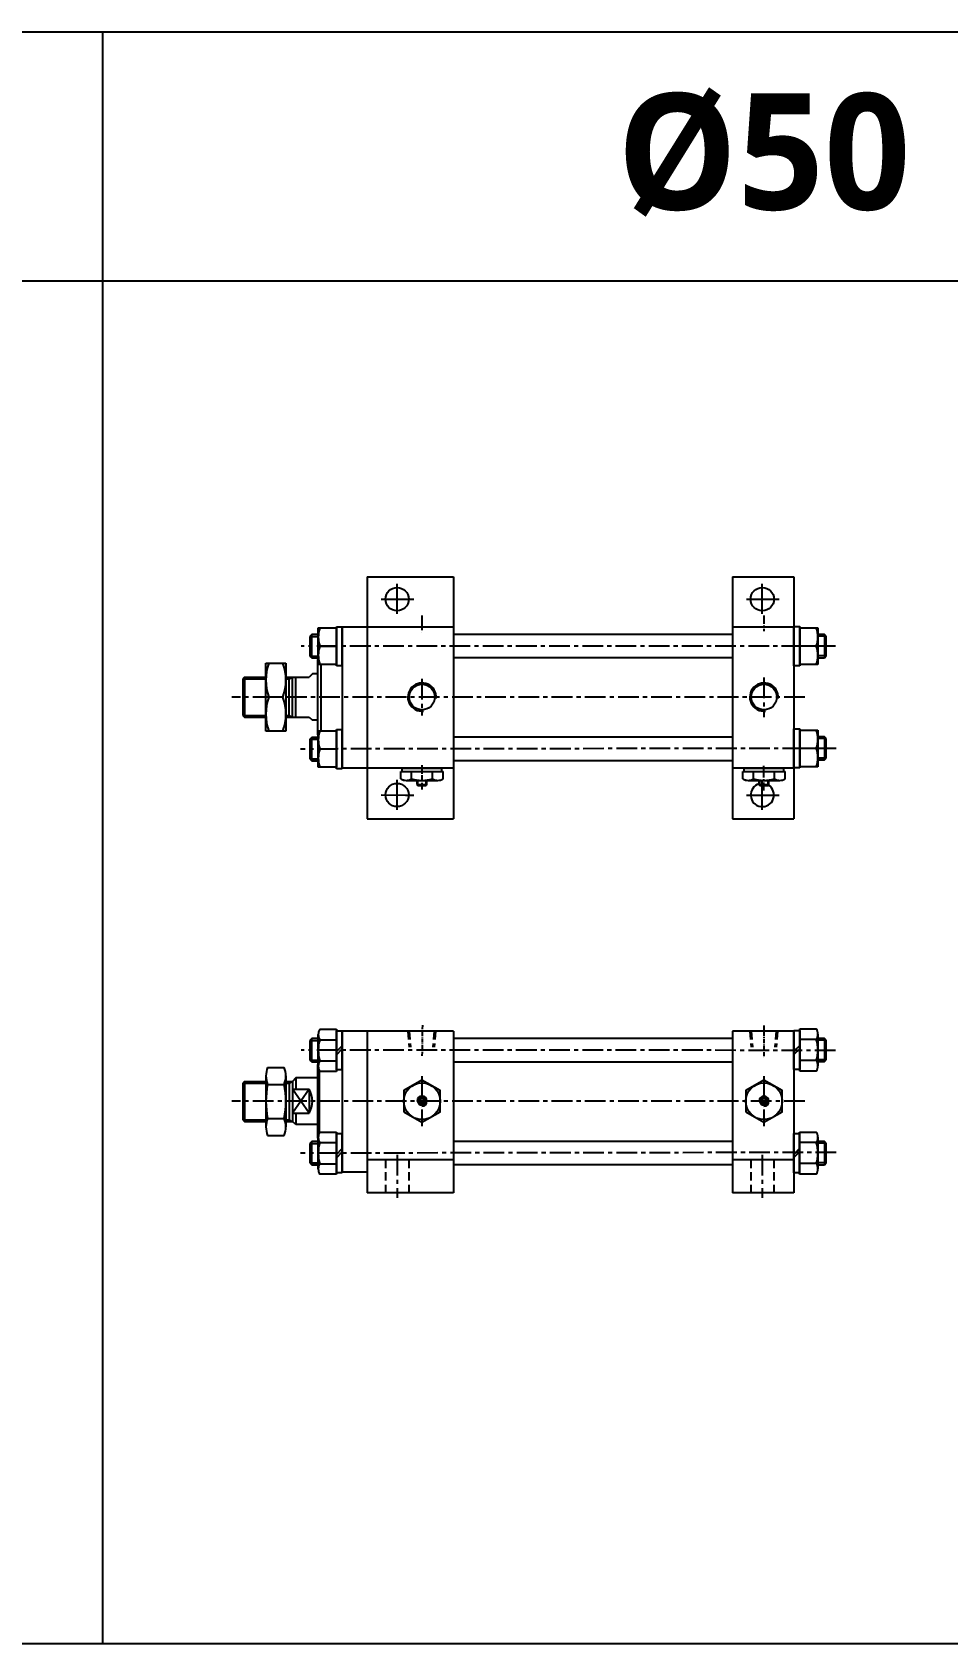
# Model space of a CAD drawing. Extents: x -819 to 5395, y -23 to 1964.
# Drawn here: x 551 to 1103, y 993 to 1964 of the extents above; entities that cross this region are included whole.
import ezdxf

# ---------------------------------------------------------------- set-up
doc = ezdxf.new("R2010")
doc.units = 0
doc.header["$LTSCALE"] = 10
doc.header["$MEASUREMENT"] = 0
for name, pattern in [('CENTER', [2, 1.25, -0.25, 0.25, -0.25]), ('CENTERX2', [4, 2.5, -0.5, 0.5, -0.5]), ('HIDDENX2', [0.75, 0.5, -0.25])]:
    doc.linetypes.add(name, pattern=pattern)
doc.layers.get('0').update_dxf_attribs({"linetype": 'CONTINUOUS'})
for name, color, linetype in [('CEN', 1, 'CENTERX2'), ('CENTER', 1, 'CENTER'), ('DIM', 2, 'CONTINUOUS'), ('HID', 2, 'HIDDENX2'), ('ML', 7, 'CONTINUOUS')]:
    doc.layers.add(name, color=color, linetype=linetype)
doc.styles.add('문자', font='romans.shx')

# ---------------------------------------------------------------- blocks, each defined once
blk = doc.blocks.new('A$C1F606966')
at = {"layer": 'ML'}
for p, q in [((-5.750571290263906e-07, 24.50170669319709), (3.499999424942871, 24.50170669319709)), ((-5.750571290263906e-07, 24.50170669319709), (-5.750571290263906e-07, 0.9017063117273665)), ((-5.750571290263906e-07, 0.9017063117273665), (-5.750571290263906e-07, 24.50170669319709)), ((3.499999424942871, 5.844622137374245e-07), (3.499999424942871, 25.40341242046225)), ((3.499999424942871, 25.40341242046225), (13.5175190554267, 25.40341242046225)), ((3.499999424942871, 24.50170669319709), (3.499999424942871, 0.9017063117273665)), ((14.49999942494287, 22.22798594096224), (14.49999942494287, 3.175427063962218)), ((18.41746767021232, 19.70170650246223), (14.49999942494287, 19.70170650246223)), ((18.41746767021232, 19.70170650246223), (18.41746767021232, 5.70170650246223)), ((19.49999942494287, 18.61917474773168), (18.41746767021232, 19.70170650246223)), ((3.499999424942871, 15.44165599612342), (-5.750571290263906e-07, 11.94165599612342)), ((3.499999424942871, 13.46175700880104), (-5.750571290263906e-07, 9.961757008801044)), ((13.5175190554267, 19.05255946146224), (3.499999424942871, 19.05255946146224)), ((19.49999942494287, 6.784238257192783), (19.49999942494287, 18.61917474773168)), ((3.499999424942871, 0.9017063117273665), (-5.750571290263906e-07, 0.9017063117273665)), ((13.5175190554267, 6.350853543462222), (3.499999424942871, 6.350853543462222)), ((13.5175190554267, 5.844622137374245e-07), (3.499999424942871, 5.844622137374245e-07)), ((14.49999942494287, 5.70170650246223), (18.41746767021232, 5.70170650246223)), ((18.41746767021232, 5.70170650246223), (19.49999942494287, 6.784238257192783))]:
    blk.add_line(p, q, dxfattribs=at)
at = {"layer": 'ML', "color": 2}
for p, q in [((19.49999942494287, 18.61917474773168), (14.49999942494287, 18.61917474773168)), ((19.49999942494287, 6.784238257192783), (14.49999942494287, 6.784238257192783))]:
    blk.add_line(p, q, dxfattribs=at)
at = {"layer": 'ML'}
for centre, radius, start, end in [((8.877189368882853, 22.22798594096224), 5.622810056060043, 325.6157526112812, 34.38424738871878), ((-6.517520245022979, 12.70170650246223), 21.01751966996587, 342.4120462684499, 17.58795373155008), ((8.877189368882853, 3.175427063962218), 5.622810056060043, 325.6157526112812, 34.38424738871878)]:
    blk.add_arc(centre, radius, start, end, dxfattribs=at)
blk = doc.blocks.new('A$C12A86003')
at = {"layer": 'ML'}
for p, q in [((3.152656233851303e-07, -1.09941993287066e-07), (3.152656233851303e-07, 40.99999989005801)), ((3.152656233851303e-07, 40.99999989005801), (12.04347857613519, 40.99999989005801)), ((12.04347857613519, 40.99999989005801), (12.04347857613519, -1.09941993287066e-07)), ((10.21249243294588, 20.49999989005789), (1.830986458454944, 20.49999989005789)), ((12.04347857613519, -1.09941993287066e-07), (3.152656233851303e-07, -1.09941993287066e-07))]:
    blk.add_line(p, q, dxfattribs=at)
for centre, radius, start, end in [((29.60563404980351, 30.74999989005801), 29.60563373453789, 159.7438420547294, 200.2561579452706), ((-17.5621551584027, 30.74999989005801), 29.60563373453788, 339.7438420547293, 20.25615794527066), ((29.60563404980351, 10.24999989005801), 29.60563373453788, 159.7438420547294, 200.2561579452706), ((-17.5621551584027, 10.24999989005801), 29.60563373453788, 339.7438420547293, 20.25615794527066)]:
    blk.add_arc(centre, radius, start, end, dxfattribs=at)

msp = doc.modelspace()

# ---------------------------------------------------------------- linework, layer by layer
for p, q in [((5395.000000000001, 1963.792776769081), (-9.094947017729282e-13, 1963.792776769081)), ((593.9999999999991, 992.7927767690812), (593.9999999999991, 1963.792776769081)), ((5395.000000000001, 1813.792776769081), (-9.094947017729282e-13, 1813.792776769081)), ((783.2374540642968, 1510.493170488187), (783.7374540642968, 1509.993170488187)), ((783.2374540642968, 1510.493170488187), (789.2374540642932, 1510.493170488184)), ((783.7374540642968, 1509.993170488187), (788.7374540642932, 1509.993170488187)), ((789.2374540642932, 1510.493170488184), (788.7374540642932, 1509.993170488187)), ((989.2374540642968, 1510.493170488187), (989.7374540642968, 1509.993170488187)), ((989.2374540642968, 1510.493170488187), (995.2374540642932, 1510.493170488184)), ((989.7374540642968, 1509.993170488187), (994.7374540642932, 1509.993170488187)), ((995.2374540642932, 1510.493170488184), (994.7374540642932, 1509.993170488187)), ((5394.999999999999, 992.7927767690813), (0, 992.7927767690813))]:
    msp.add_line(p, q)
at = {"color": 7, "linetype": 'Continuous'}
for p, q in [((773.5357481421242, 1513.975650860438), (773.5357481421206, 1518.393170488189)), ((773.5357481421206, 1518.393170488189), (786.237454064295, 1518.393170488189)), ((774.2374540642968, 1520.393170488189), (798.2374540642968, 1520.393170488189)), ((774.237454064295, 1518.393170488189), (774.237454064295, 1520.393170488189)), ((779.8866011032087, 1513.975650860438), (779.8866011032087, 1518.393170488189)), ((786.2374540642968, 1518.393170488189), (798.9391599864693, 1518.393170488189)), ((792.5883070253813, 1513.975650860438), (792.5883070253813, 1518.393170488189)), ((798.237454064295, 1518.39317048819), (798.2374540642968, 1520.393170488187)), ((798.9391599864693, 1513.975650860438), (798.9391599864693, 1518.393170488196)), ((979.5357481421242, 1513.975650860438), (979.5357481421206, 1518.393170488189)), ((979.5357481421206, 1518.393170488189), (992.237454064295, 1518.393170488189)), ((980.2374540642968, 1520.393170488189), (1004.237454064297, 1520.393170488189)), ((980.237454064295, 1518.393170488189), (980.237454064295, 1520.393170488189)), ((985.8866011032087, 1513.975650860438), (985.8866011032087, 1518.393170488189)), ((992.2374540642968, 1518.393170488189), (1004.939159986469, 1518.393170488189)), ((998.5883070253813, 1513.975650860438), (998.5883070253813, 1518.393170488189)), ((1004.237454064295, 1518.39317048819), (1004.237454064297, 1520.393170488187)), ((1004.939159986469, 1513.975650860438), (1004.939159986469, 1518.393170488196)), ((776.7111746226665, 1512.993170488187), (795.7637335059308, 1512.993170488194)), ((783.2374540642968, 1510.493170488187), (783.237454064295, 1512.993170488191)), ((789.2374540642932, 1510.493170488184), (789.237454064295, 1512.993170488193)), ((982.7111746226665, 1512.993170488187), (1001.763733505931, 1512.993170488194)), ((989.2374540642968, 1510.493170488187), (989.237454064295, 1512.993170488191)), ((995.2374540642932, 1510.493170488184), (995.237454064295, 1512.993170488193))]:
    msp.add_line(p, q, dxfattribs=at)
for points in [[(775.2374540642968, 1313.366517254558), (786.2374540642968, 1307.015664293472), (797.2374540642968, 1313.366517254558), (797.2374540642968, 1326.068223176731), (786.2374540642968, 1332.419076137817), (775.2374540642968, 1326.068223176731)], [(981.2374540642968, 1313.36180503294), (992.2374540642968, 1307.010952071854), (1003.237454064297, 1313.36180503294), (1003.237454064297, 1326.063510955113), (992.2374540642968, 1332.414363916199), (981.2374540642968, 1326.063510955113)], [(785.3714286605127, 1321.217370215644), (784.5054032567286, 1319.717370215644), (785.3714286605127, 1318.217370215644), (787.1034794680809, 1318.217370215644), (787.969504871865, 1319.717370215644), (787.1034794680809, 1321.217370215644)], [(991.3714286605127, 1321.212657994027), (990.5054032567286, 1319.712657994027), (991.3714286605127, 1318.212657994027), (993.1034794680809, 1318.212657994027), (993.969504871865, 1319.712657994027), (993.1034794680809, 1321.212657994027)]]:
    msp.add_lwpolyline(points, close=True, dxfattribs=at)
for centre, radius in [((786.2374540642968, 1319.717370215644), 11), ((992.2374540642968, 1319.712657994027), 11), ((786.2374540642968, 1319.717370215644), 2.500000000003638), ((992.2374540642968, 1319.712657994027), 2.500000000003638)]:
    msp.add_circle(centre, radius, dxfattribs=at)
for centre, radius, start, end in [((776.7111746226665, 1518.615980534703), 5.622810046516014, 235.6157525317897, 270), ((776.7111746226628, 1518.615980534739), 5.622810046547064, 235.6157525320245, 304.3842474679754), ((786.2374540642968, 1534.010690116016), 21.01751962782162, 252.4120462259343, 270), ((786.2374540642968, 1534.010690116016), 21.01751962782162, 270, 287.5879537740657), ((795.7637335059271, 1518.615980534739), 5.622810046547064, 235.6157525320408, 304.3842474679592), ((982.7111746226665, 1518.615980534703), 5.622810046516014, 235.6157525317897, 270), ((982.7111746226628, 1518.615980534739), 5.622810046547064, 235.6157525320245, 304.3842474679754), ((992.2374540642968, 1534.010690116016), 21.01751962782162, 252.4120462259343, 270), ((992.2374540642968, 1534.010690116016), 21.01751962782162, 270, 287.5879537740657), ((1001.763733505927, 1518.615980534739), 5.622810046547064, 235.6157525320408, 304.3842474679592)]:
    msp.add_arc(centre, radius, start, end, dxfattribs=at)
at = {"layer": 'CEN'}
for p, q in [((771.2374540642968, 1613.261881698757), (771.2374540642968, 1631.360523292553)), ((991.2374540642968, 1613.261881698757), (991.2374540642968, 1631.360523292553)), ((761.7203166042027, 1622.213091100782), (776.2374525600308, 1622.198553331934)), ((981.7203166042027, 1622.198553331934), (1001.291504616286, 1622.198553331934)), ((771.2374540642968, 1495.261822530942), (771.2374540642968, 1513.360464124738)), ((991.2374540642968, 1495.256815426056), (991.2374540642968, 1513.355457019852)), ((761.7203166042027, 1504.213031932967), (776.2374525600308, 1504.198494164118)), ((981.7203166042027, 1504.198494164118), (1001.291504616286, 1504.198494164118))]:
    msp.add_line(p, q, dxfattribs=at)
at = {"layer": 'CEN', "ltscale": 0.2}
msp.add_line((992.2374540642968, 1612.371862205467), (992.2374540642968, 1603.002638911166), dxfattribs=at)
at = {"layer": 'CEN', "ltscale": 0.5}
msp.add_line((992.2374540642968, 1574.958302566776), (992.2374540642968, 1551.1935649365), dxfattribs=at)
at = {"layer": 'CEN', "color": 1, "ltscale": 0.2}
msp.add_line((992.2374540642968, 1506.829342031959), (992.2374540642968, 1522.681026237288), dxfattribs=at)
at = {"layer": 'CENTER'}
for p, q in [((776.2374525600308, 1622.198553331934), (781.2915046162861, 1622.198553331934)), ((1035.329382938782, 1593.835002955773), (713.4732474142638, 1593.893170488189)), ((786.2374540642968, 1574.187848789127), (786.2374540642968, 1552.113781880261)), ((1035.814866860344, 1532.303207409998), (713.0688420950919, 1531.893170488189)), ((776.2374525600308, 1504.198494164118), (781.2915046162861, 1504.198494164118)), ((1035.329382938782, 1350.343314760715), (713.4732474142638, 1350.401482293131)), ((786.2374540642968, 1334.76154512633), (786.2374540642968, 1304.663770861723)), ((992.2374540642968, 1334.76154512633), (992.2374540642968, 1304.663770861723)), ((1035.814866860344, 1288.81151921494), (713.0688420950919, 1288.401482293131)), ((771.2374540642968, 1287.401482293131), (771.2374540642968, 1261.401482293131)), ((991.2374540642968, 1287.401482293131), (991.2374540642968, 1261.40148229313))]:
    msp.add_line(p, q, dxfattribs=at)
at = {"layer": 'CENTER', "ltscale": 0.5}
msp.add_line((786.2374540642968, 1612.344266727455), (786.2374540642968, 1602.260458666642), dxfattribs=at)
at = {"layer": 'CENTER', "color": 1}
for p, q in [((1016.82021692718, 1563.209058410702), (671.7615401877465, 1563.209058410702)), ((1016.82021692718, 1319.717370215644), (671.7615401877465, 1319.717370215644))]:
    msp.add_line(p, q, dxfattribs=at)
at = {"layer": 'CENTER', "ltscale": 0.3}
msp.add_line((786.2374540642968, 1522.131373739491), (786.2374540642968, 1507.484966658075), dxfattribs=at)
at = {"layer": 'CENTER', "ltscale": 0.2}
for p, q in [((786.446233717742, 1365.520359303955), (786.2374540642968, 1346.950282753284)), ((992.2374540642968, 1365.297808032041), (992.2374540642968, 1346.269185870556))]:
    msp.add_line(p, q, dxfattribs=at)
at = {"layer": 'DIM'}
for p, q in [((678.2374540642968, 1574.109707738334), (692.2374540642968, 1574.109707738334)), ((692.1959360225001, 1574.109707738334), (692.2030866155646, 1574.109707738334)), ((704.23941428337, 1574.109707738334), (706.2374540643023, 1574.109707738334)), ((706.2374540643023, 1574.109707738334), (707.9695048718722, 1575.109707738334)), ((678.2374540642968, 1552.11126203768), (692.2374540642968, 1552.11126203768)), ((704.23941428337, 1552.11126203768), (706.2374540643023, 1552.11126203768)), ((706.2374540643023, 1552.11126203768), (707.9695048718722, 1551.11126203768)), ((783.7374540642968, 1509.993170488187), (783.737454064295, 1512.993170488189)), ((788.7374540642932, 1509.993170488187), (788.7374540642968, 1512.993170488191)), ((989.7374540642968, 1509.993170488187), (989.737454064295, 1512.993170488189)), ((994.7374540642932, 1509.993170488187), (994.7374540642968, 1512.993170488191)), ((734.7374540642968, 1349.641431786792), (738.2374540642968, 1353.141431786792)), ((734.7374540642968, 1347.66153279947), (738.2374540642968, 1351.16153279947)), ((678.2374540642968, 1330.545104449249), (692.2374540642968, 1330.545104449249)), ((704.2374540642968, 1330.545104449249), (706.2374540642968, 1330.545104449249)), ((706.2374540642968, 1330.545104449249), (707.969504871865, 1331.545104449249)), ((718.2374540642968, 1326.928472766572), (708.2374540642968, 1312.506267664716)), ((718.2374540642968, 1312.506267664716), (708.2374540642968, 1326.928472766572)), ((678.2374540642968, 1308.546658748595), (692.2374540642968, 1308.546658748595)), ((704.2374540642968, 1308.546658748595), (706.2374540642968, 1308.546658748595)), ((706.2374540642968, 1308.546658748595), (707.969504871865, 1307.546658748595)), ((734.7374540642968, 1287.641431786792), (738.2374540642968, 1291.141431786792)), ((734.7374540642968, 1285.66153279947), (738.2374540642968, 1289.16153279947))]:
    msp.add_line(p, q, dxfattribs=at)
for centre, radius, start, end in [((786.2374540642968, 1563.209058410702), 8.535802498107046, 354.7535325982482, 276.2214487225026), ((992.2374540642968, 1563.209058410702), 8.535802498107046, 354.7535325982482, 276.2214487225026), ((786.2374540642968, 1319.717370215644), 3.000000000001819, 270, 180), ((992.2374540642968, 1319.712657994027), 3.000000000001819, 270, 180)]:
    msp.add_arc(centre, radius, start, end, dxfattribs=at)
at = {"layer": 'HID'}
for p, q in [((777.7299811244075, 1361.90148229313), (778.506930123518, 1352.189619804243)), ((778.5299811244067, 1361.90148229313), (779.3069301235182, 1352.189619804243)), ((793.5299811244067, 1361.90148229313), (792.7530321252962, 1352.189619804243)), ((794.3299811244069, 1361.90148229313), (793.5530321252963, 1352.189619804243)), ((983.7299811244075, 1361.901482293131), (984.506930123518, 1352.189619804243)), ((984.5299811244067, 1361.901482293131), (985.3069301235182, 1352.189619804243)), ((999.5299811244067, 1361.901482293131), (998.7530321252962, 1352.189619804243)), ((1000.329981124407, 1361.901482293131), (999.5530321252963, 1352.189619804243)), ((764.2374540642968, 1284.401482293131), (764.2374540642968, 1264.401482293131)), ((778.2374540642968, 1284.401482293131), (778.2374540642968, 1264.401482293131)), ((984.2374540642968, 1284.401482293131), (984.2374540642968, 1264.40148229313)), ((998.2374540642968, 1284.401482293131), (998.2374540642968, 1264.40148229313))]:
    msp.add_line(p, q, dxfattribs=at)
at = {"layer": 'ML'}
for p, q in [((753.2374540642968, 1635.701564363462), (753.2374540642968, 1489.790085352741)), ((753.2374540642968, 1635.701564363462), (805.2374540642968, 1635.701564363462)), ((805.2374540642968, 1635.701564363462), (805.2374540642968, 1489.790085352741)), ((973.2374540642968, 1635.701564363462), (973.2374540642968, 1489.790085352741)), ((973.2374540642968, 1635.701564363462), (1010.237454064297, 1635.701564363462)), ((1010.237454064297, 1635.701564363462), (1010.237454064297, 1489.790085352741)), ((723.7374540642968, 1582.888694970608), (723.7374540642968, 1604.888694970608)), ((723.7374540642968, 1604.888694970608), (734.7374540642968, 1604.888694970608)), ((734.7374540642968, 1582.010504478881), (734.7374540642968, 1605.610504860351)), ((734.7374540642968, 1605.610504860351), (738.2374540642968, 1605.610504860351)), ((734.7374540642968, 1604.888694970608), (734.7374540642968, 1582.888694970608)), ((738.2374540642968, 1582.010504478881), (738.2374540642968, 1605.610504860351)), ((738.2374540642968, 1605.610504860351), (738.2374540642968, 1582.010504478881)), ((805.2374540642968, 1605.393170488189), (738.2374540642968, 1605.393170488189)), ((738.2374540642968, 1605.393170488188), (738.2374540642968, 1520.393170488188)), ((1010.237454064297, 1605.393170488189), (973.2374540642968, 1605.393170488189)), ((1010.237454064297, 1605.717728192763), (1010.237454064297, 1582.117727811293)), ((1010.237454064297, 1582.117727811293), (1010.237454064297, 1605.717728192763)), ((1010.237454064297, 1605.717728192763), (1013.737454064297, 1605.717728192763)), ((1013.737454064297, 1605.717728192763), (1013.737454064297, 1582.117727811293)), ((1013.737454064297, 1582.839537701037), (1013.737454064297, 1604.839537701037)), ((1013.737454064297, 1604.839537701037), (1024.737454064297, 1604.839537701037)), ((1024.737454064297, 1604.839537701037), (1024.737454064297, 1582.839537701037)), ((719.8199858190274, 1600.810504669616), (718.7374540642968, 1599.727972914886)), ((718.7374540642968, 1599.727972914886), (718.7374540642968, 1587.893036424347)), ((723.7374540642968, 1600.810504669616), (719.8199858190274, 1600.810504669616)), ((719.8199858190274, 1586.810504669616), (719.8199858190274, 1600.810504669616)), ((724.7199344338123, 1593.888694970608), (734.7374540642968, 1593.888694970608)), ((973.2374540642968, 1600.993170392821), (805.2374540642968, 1600.993170392821)), ((1023.75497369478, 1593.839537701037), (1013.737454064297, 1593.839537701037)), ((1028.654922309566, 1600.917728002028), (1024.737454064297, 1600.917728002028)), ((1028.654922309566, 1600.917728002028), (1028.654922309566, 1586.917728002028)), ((1029.737454064297, 1599.835196247298), (1028.654922309566, 1600.917728002028)), ((1029.737454064297, 1588.000259756759), (1029.737454064297, 1599.835196247298)), ((718.7374540642968, 1587.893036424347), (719.8199858190274, 1586.810504669616)), ((719.8199858190274, 1586.810504669616), (723.7374540642968, 1586.810504669616)), ((723.2374540642968, 1585.709058410703), (723.7374540642968, 1586.209058410703)), ((723.2374540642968, 1585.709058410703), (723.2374540642968, 1540.588027747304)), ((734.7374540642968, 1582.888694970608), (723.7374540642968, 1582.888694970608)), ((725.2374540642968, 1582.888694970608), (725.2374540642968, 1542.925146281494)), ((973.2374540642968, 1586.793170583556), (805.2374540642968, 1586.793170583556)), ((1024.737454064297, 1582.839537701037), (1013.737454064297, 1582.839537701037)), ((1024.737454064297, 1586.917728002028), (1028.654922309566, 1586.917728002028)), ((1028.654922309566, 1586.917728002028), (1029.737454064297, 1588.000259756759)), ((679.2374528152723, 1575.112872535273), (678.2374540642968, 1574.109707738334)), ((678.2374540642968, 1574.109707738334), (678.2374540642968, 1552.11126203768)), ((679.2342980066151, 1575.109707738334), (692.2374540642968, 1575.109707738334)), ((679.2374528152723, 1575.112872535273), (679.2358759317813, 1551.11126203768)), ((704.2374540642968, 1575.109707738334), (718.2374540642968, 1575.109707738334)), ((706.2374540643023, 1551.11126203768), (706.2374540643023, 1575.109707738334)), ((708.2374540643023, 1551.111262037676), (708.2374540643023, 1575.109707738334)), ((710.2374540642968, 1551.11126203768), (710.2374540642968, 1575.109707738334)), ((720.2370894518626, 1577.28197350473), (718.2374540642968, 1575.109707738334)), ((723.2374540642968, 1577.28197350473), (720.2370894518626, 1577.28197350473)), ((738.2374540642968, 1582.010504478881), (734.7374540642968, 1582.010504478881)), ((1013.737454064297, 1582.117727811293), (1010.237454064297, 1582.117727811293)), ((678.2374540642968, 1552.11126203768), (679.2374540642968, 1551.11126203768)), ((679.2374540642968, 1551.11126203768), (692.2374540642968, 1551.11126203768)), ((704.2374540642968, 1551.111262037681), (718.2374540642968, 1551.111262037681)), ((718.2374540642968, 1551.11126203768), (720.2370894518626, 1549.28197350473)), ((723.2374540642968, 1549.28197350473), (720.2370894518626, 1549.28197350473)), ((1010.237454064297, 1544.148902742045), (1010.237454064297, 1520.548902360575)), ((1010.237454064297, 1520.548902360575), (1010.237454064297, 1544.148902742045)), ((1010.237454064297, 1544.148902742045), (1013.737454064297, 1544.148902742045)), ((1013.737454064297, 1544.148902742045), (1013.737454064297, 1520.548902360575)), ((719.8199858190274, 1538.846955980503), (718.7374540642968, 1537.764424225772)), ((718.7374540642968, 1537.764424225772), (718.7374540642968, 1525.929487735233)), ((723.7374540642968, 1538.846955980503), (719.8199858190274, 1538.846955980503)), ((719.8199858190274, 1524.846955980503), (719.8199858190274, 1538.846955980503)), ((723.7374540642968, 1540.209058410702), (723.2374540642968, 1540.588027747304)), ((723.7374540642968, 1520.925146281494), (723.7374540642968, 1542.925146281494)), ((723.7374540642968, 1542.925146281494), (734.7374540642968, 1542.925146281494)), ((734.7374540642968, 1520.046955789768), (734.7374540642968, 1543.646956171237)), ((734.7374540642968, 1543.646956171237), (738.2374540642968, 1543.646956171237)), ((734.7374540642968, 1542.925146281494), (734.7374540642968, 1520.925146281494)), ((738.2374540642968, 1520.046955789768), (738.2374540642968, 1543.646956171237)), ((738.2374540642968, 1543.646956171237), (738.2374540642968, 1520.046955789768)), ((973.2374540642968, 1538.993170392821), (805.2374540642968, 1538.993170392821)), ((1013.737454064297, 1521.270712250318), (1013.737454064297, 1543.270712250318)), ((1013.737454064297, 1543.270712250318), (1024.737454064297, 1543.270712250318)), ((1024.737454064297, 1543.270712250318), (1024.737454064297, 1521.270712250318)), ((1028.654922309566, 1539.34890255131), (1024.737454064297, 1539.34890255131)), ((1028.654922309566, 1539.34890255131), (1028.654922309566, 1525.34890255131)), ((1029.737454064297, 1538.266370796579), (1028.654922309566, 1539.34890255131)), ((1029.737454064297, 1526.431434306041), (1029.737454064297, 1538.266370796579)), ((718.7374540642968, 1525.929487735233), (719.8199858190274, 1524.846955980503)), ((719.8199858190274, 1524.846955980503), (723.7374540642968, 1524.846955980503)), ((724.7199344338133, 1531.925146281494), (734.7374540642968, 1531.925146281494)), ((973.2374540642968, 1524.793170583556), (805.2374540642968, 1524.793170583556)), ((1023.75497369478, 1532.270712250318), (1013.737454064297, 1532.270712250318)), ((1024.737454064297, 1525.34890255131), (1028.654922309566, 1525.34890255131)), ((1028.654922309566, 1525.34890255131), (1029.737454064297, 1526.431434306041)), ((734.7374540642968, 1520.925146281494), (723.7374540642968, 1520.925146281494)), ((738.2374540642968, 1520.046955789768), (734.7374540642968, 1520.046955789768)), ((805.2374540642968, 1520.393170488189), (738.2374540642968, 1520.393170488189)), ((1010.237454064297, 1520.393170488189), (973.2374540642968, 1520.393170488189)), ((1013.737454064297, 1520.548902360575), (1010.237454064297, 1520.548902360575)), ((1024.737454064297, 1521.270712250318), (1013.737454064297, 1521.270712250318)), ((753.2374540642968, 1489.790085352741), (805.2374540642968, 1489.790085352741)), ((973.2374540642968, 1489.790085352741), (1010.237454064297, 1489.790085352741)), ((723.7374540642968, 1340.875202854631), (723.7374540642968, 1359.927761731631)), ((724.7199344338123, 1363.103188211131), (734.7374540642968, 1363.103188211131)), ((734.7374540642968, 1363.103188211131), (734.7374540642968, 1337.699776375131)), ((734.7374540642968, 1362.201482483866), (738.2374540642968, 1362.201482483866)), ((734.7374540642968, 1338.601482102396), (734.7374540642968, 1362.201482483866)), ((738.2374540642968, 1338.601482102396), (738.2374540642968, 1362.201482483866)), ((738.2374540642968, 1362.201482483866), (738.2374540642968, 1338.601482102396)), ((805.2374540642968, 1361.901482293131), (738.2374540642968, 1361.901482293131)), ((738.2374540642968, 1361.90148229313), (738.2374540642968, 1276.90148229313)), ((753.2374540642968, 1361.90148229313), (753.2374540642968, 1264.401482293131)), ((805.2374540642968, 1361.90148229313), (805.2374540642968, 1264.401482293131)), ((973.2374540642968, 1361.901482293131), (973.2374540642968, 1264.40148229313)), ((1010.237454064297, 1361.901482293131), (973.2374540642968, 1361.901482293131)), ((1010.237454064297, 1361.901482293131), (1010.237454064297, 1276.901482293131)), ((719.8199858190274, 1357.401482293131), (718.7374540642968, 1356.3189505384)), ((718.7374540642968, 1356.3189505384), (718.7374540642968, 1344.484014047861)), ((719.8199858190274, 1343.401482293131), (719.8199858190274, 1357.401482293131)), ((723.7374540642968, 1357.401482293131), (719.8199858190274, 1357.401482293131)), ((724.7199344338123, 1356.752335252131), (734.7374540642968, 1356.752335252131)), ((973.2374540642968, 1357.501482197763), (805.2374540642968, 1357.501482197763)), ((693.2374540642968, 1340.087767333637), (703.2374540642968, 1340.087767333637)), ((718.7374540642968, 1344.484014047861), (719.8199858190274, 1343.401482293131)), ((719.8199858190274, 1343.401482293131), (723.7374540642968, 1343.401482293131)), ((723.7374540642968, 1342.217370215644), (723.2374540642968, 1341.717370215644)), ((723.2374540642968, 1341.717370215644), (723.2374540642968, 1297.717370215644)), ((724.7199344338123, 1344.050629334131), (734.7374540642968, 1344.050629334131)), ((973.2374540642968, 1343.301482388498), (805.2374540642968, 1343.301482388498)), ((679.2374528152723, 1331.548269246187), (678.2374540642968, 1330.545104449249)), ((678.2374540642968, 1330.545104449249), (678.2374540642968, 1308.546658748595)), ((679.234298006616, 1331.545104449248), (692.2374540642968, 1331.545104449248)), ((679.2374528152723, 1331.548269246187), (679.2358759317813, 1307.546658748595)), ((692.2374540642968, 1334.962767333637), (692.2374540642968, 1304.212767333637)), ((704.2374540642968, 1334.962767333637), (704.2374540642968, 1304.212767333637)), ((704.2374540642968, 1331.545104449249), (704.2374540642968, 1307.546658748595)), ((704.2374540642968, 1331.545104449249), (708.2374540642968, 1331.545104449249)), ((706.2374540642968, 1331.545104449249), (706.2374540642968, 1307.546658748595)), ((710.2374540642968, 1333.717370215644), (708.2374540642968, 1331.545104449249)), ((708.2374540642968, 1331.545104449249), (708.2374540642968, 1307.546658748595)), ((710.2374540642968, 1333.717370215644), (710.2374540642968, 1326.928472766572)), ((723.2374540642968, 1333.717370215644), (710.2374540642968, 1333.717370215644)), ((724.2374540642968, 1338.55727057433), (724.2374540642968, 1300.245694011932)), ((734.7374540642968, 1337.699776375131), (724.7199344338123, 1337.699776375131)), ((738.2374540642968, 1338.601482102396), (734.7374540642968, 1338.601482102396)), ((693.2374540642968, 1329.837767333637), (703.2374540642968, 1329.837767333637)), ((708.2374540642968, 1326.928472766572), (718.2374540642968, 1326.928472766572)), ((718.2374540642968, 1326.928472766572), (718.2374540642968, 1312.506267664716)), ((708.2374540642968, 1312.506267664716), (718.2374540642968, 1312.506267664716)), ((710.2374540642968, 1312.506267664716), (710.2374540642968, 1305.717370215644)), ((678.2374540642968, 1308.546658748595), (679.2374540642968, 1307.546658748595)), ((679.2374540642968, 1307.546658748595), (692.2374540642968, 1307.546658748595)), ((693.2374540642968, 1309.337767333637), (703.2374540642968, 1309.337767333637)), ((704.2374540642968, 1307.546658748595), (708.2374540642968, 1307.546658748595)), ((710.2374540642968, 1305.717370215644), (708.2374540642968, 1307.546658748595)), ((723.2374540642968, 1305.717370215645), (710.2374540642968, 1305.717370215645)), ((693.2374540642968, 1299.087767333637), (703.2374540642968, 1299.087767333637)), ((719.8199858190274, 1295.401482293131), (718.7374540642968, 1294.3189505384)), ((718.7374540642968, 1294.3189505384), (718.7374540642968, 1282.484014047861)), ((719.8199858190274, 1281.401482293131), (719.8199858190274, 1295.401482293131)), ((723.7374540642968, 1295.401482293131), (719.8199858190274, 1295.401482293131)), ((723.7374540642968, 1297.217370215645), (723.2374540642968, 1297.717370215644)), ((723.7374540642968, 1278.875202854631), (723.7374540642968, 1297.927761731631)), ((724.7199344338133, 1301.103188211131), (734.7374540642968, 1301.103188211131)), ((724.7199344338133, 1294.752335252131), (734.7374540642968, 1294.752335252131)), ((734.7374540642968, 1301.103188211131), (734.7374540642968, 1275.699776375131)), ((734.7374540642968, 1300.201482483865), (738.2374540642968, 1300.201482483865)), ((734.7374540642968, 1276.601482102396), (734.7374540642968, 1300.201482483865)), ((738.2374540642968, 1276.601482102396), (738.2374540642968, 1300.201482483865)), ((738.2374540642968, 1300.201482483865), (738.2374540642968, 1276.601482102396)), ((973.2374540642968, 1295.501482197763), (805.2374540642968, 1295.501482197763)), ((718.7374540642968, 1282.484014047861), (719.8199858190274, 1281.401482293131)), ((724.7199344338133, 1282.050629334131), (734.7374540642968, 1282.050629334131)), ((805.2374540642968, 1284.401482293131), (753.2374540642968, 1284.401482293131)), ((1010.237454064297, 1284.401482293131), (973.2374540642968, 1284.401482293131)), ((719.8199858190274, 1281.401482293131), (723.7374540642968, 1281.401482293131)), ((734.7374540642968, 1275.699776375131), (724.7199344338133, 1275.699776375131)), ((738.2374540642968, 1276.601482102396), (734.7374540642968, 1276.601482102396)), ((753.2374540642968, 1276.901482293131), (738.2374540642968, 1276.901482293131)), ((973.2374540642968, 1281.301482388498), (805.2374540642968, 1281.301482388498)), ((1010.227205759388, 1276.626320604075), (1010.227205759388, 1264.401482293131)), ((805.2374540642968, 1264.401482293131), (753.2374540642968, 1264.401482293131)), ((1010.237454064297, 1264.401482293131), (973.2374540642968, 1264.401482293131))]:
    msp.add_line(p, q, dxfattribs=at)
at = {"layer": 'ML', "color": 2}
for p, q in [((718.7374540642968, 1599.727972914886), (723.7374540642968, 1599.727972914886)), ((1029.737454064297, 1599.835196247298), (1024.737454064297, 1599.835196247298)), ((718.7374540642968, 1587.893036424347), (723.7374540642968, 1587.893036424347)), ((1029.737454064297, 1588.000259756759), (1024.737454064297, 1588.000259756759)), ((718.7374540642968, 1537.764424225772), (723.7374540642968, 1537.764424225772)), ((1029.737454064297, 1538.266370796579), (1024.737454064297, 1538.266370796579)), ((718.7374540642968, 1525.929487735233), (723.7374540642968, 1525.929487735233)), ((1029.737454064297, 1526.431434306041), (1024.737454064297, 1526.431434306041)), ((718.7374540642968, 1356.3189505384), (723.7374540642968, 1356.3189505384)), ((718.7374540642968, 1344.484014047861), (723.7374540642968, 1344.484014047861)), ((718.7374540642968, 1294.3189505384), (723.7374540642968, 1294.3189505384)), ((718.7374540642968, 1282.484014047861), (723.7374540642968, 1282.484014047861))]:
    msp.add_line(p, q, dxfattribs=at)
at = {"layer": 'ML'}
for centre, radius in [((771.2374540642968, 1622.20356043682), 7.01802558301199), ((991.2374540642968, 1622.198553331934), 7.01802558301199), ((786.2374540642968, 1563.209058410702), 7.707472939889726), ((992.2374540642968, 1563.209058410702), 7.707472939889726), ((771.2374540642968, 1504.203501269004), 7.018025583012104)]:
    msp.add_circle(centre, radius, dxfattribs=at)
for centre, radius, start, end in [((739.6234038730736, 1599.388694970608), 15.88594980877641, 159.7438420547121, 200.256157945288), ((1008.85150425552, 1599.339537701037), 15.88594980877641, 339.743842054712, 20.25615794528794), ((739.6234038730736, 1588.388694970608), 15.88594980877641, 159.7438420547121, 200.256157945288), ((1008.85150425552, 1588.339537701037), 15.88594980877641, 339.743842054712, 20.25615794528794), ((739.6234038730736, 1537.425146281494), 15.88594980877641, 159.7438420547121, 200.256157945288), ((1008.85150425552, 1537.770712250318), 15.88594980877641, 339.743842054712, 20.25615794528794), ((739.6234038730736, 1526.425146281494), 15.88594980877641, 159.7438420547121, 200.256157945288), ((1008.85150425552, 1526.770712250318), 15.88594980877641, 339.743842054712, 20.25615794528794), ((991.2374540642968, 1504.198494164118), 7.018025583012104, 106.5576792369459, 58.36784580222183), ((729.360264120357, 1359.927761731631), 5.622810056060043, 145.6157526113005, 214.3842473886995), ((744.7549737342624, 1350.401482293131), 21.01751966996587, 162.4120462684569, 197.5879537315431), ((705.8702665642968, 1334.962767333637), 13.63281249999995, 157.918119639351, 202.081880360649), ((690.6046415642968, 1334.962767333637), 13.63281249999995, 337.9181196393509, 22.08188036064903), ((729.360264120357, 1340.875202854631), 5.622810056060043, 145.6157526113005, 214.3842473886995), ((745.2687040642968, 1319.587767333637), 53.03125000000041, 168.8556043920649, 191.1443956079351), ((651.2062040642968, 1319.587767333637), 53.03125000000041, 348.8556043920649, 11.14439560793516), ((706.2349013451167, 1319.717370215644), 14.00218810674585, 329.0026611278479, 30.99733887215214), ((705.8702665642968, 1304.212767333637), 13.63281249999995, 157.918119639351, 202.081880360649), ((690.6046415642968, 1304.212767333637), 13.63281249999995, 337.9181196393509, 22.08188036064903), ((729.360264120357, 1297.927761731631), 5.622810056060043, 145.6157526113005, 214.3842473886995), ((744.7549737342624, 1288.401482293131), 21.01751966996587, 162.4120462684569, 197.5879537315431), ((729.360264120357, 1278.875202854631), 5.622810056060043, 145.6157526113005, 214.3842473886995)]:
    msp.add_arc(centre, radius, start, end, dxfattribs=at)

# ---------------------------------------------------------------- block references
for name, p in [('A$C12A86003', (692.1959357072346, 1542.709058520645)), ('A$C1F606966', (1010.237454639354, 1337.850907697394)), ('A$C1F606966', (1010.227206334445, 1275.724614292347))]:
    msp.add_blockref(name, p, dxfattribs=at)

# ---------------------------------------------------------------- texts
at = {"insert": (903.6905076585272, 1926.919601088831), "char_height": 70, "attachment_point": 1, "style": '문자'}
msp.add_mtext_dynamic_manual_height_columns('{\\fMalgun Gothic|b1|i0|c129|p50;%%C50}', width=124.5326448316191, gutter_width=16, heights=[-75.56385869565219], dxfattribs=at)

doc.saveas('drawing.dxf')
